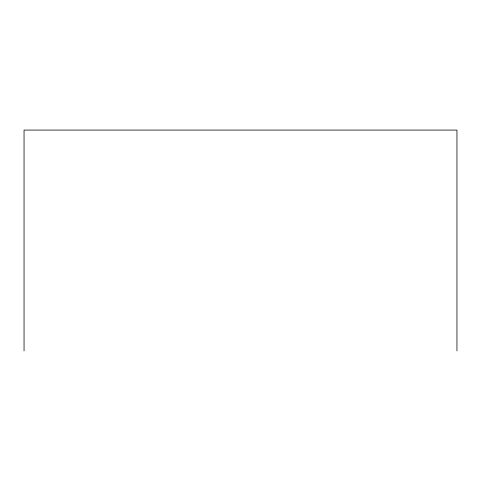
<?xml version="1.0" encoding="UTF-8"?>
<svg xmlns="http://www.w3.org/2000/svg" width="481" height="481" viewBox="0 0 481 481"><rect width="100%" height="100%" fill="white"/><g stroke="black" fill="none" stroke-linecap="round" stroke-linejoin="round"><path stroke-width="0.72" d="M456.95 350.926L456.95 130.074L24.05 130.074L24.05 350.926"/></g></svg>
